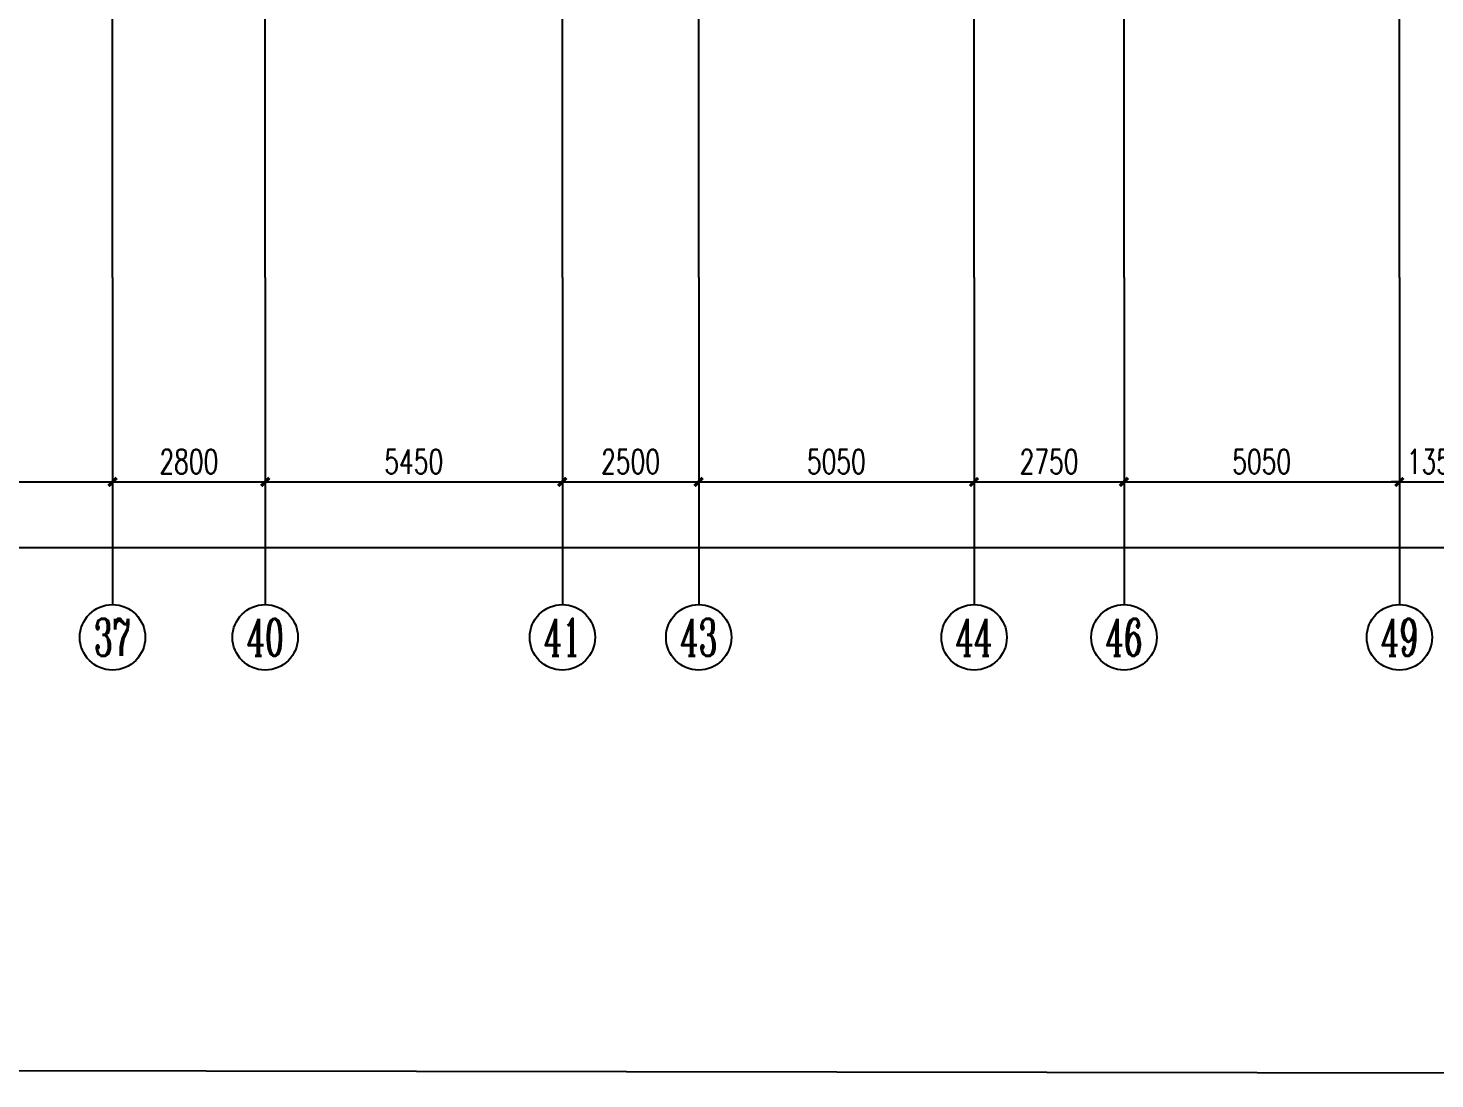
# Model space of a CAD drawing. Extents: x 369444 to 684549, y -549309 to 575337.
# Drawn here: x 441527 to 467325, y 44667 to 63936 of the extents above; entities that cross this region are included whole.
import ezdxf
from ezdxf.enums import TextEntityAlignment as Align

# ---------------------------------------------------------------- set-up
doc = ezdxf.new("R2010")
doc.units = 0
doc.header["$LTSCALE"] = 1000
doc.header["$MEASUREMENT"] = 0
for name, color, linetype in [('AXIS', 3, 'Continuous'), ('AXIS_TEXT', 7, 'Continuous'), ('DOTE', 1, 'Continuous')]:
    doc.layers.add(name, color=color, linetype=linetype)
doc.layers.add('不要动图层', color=140, linetype='Continuous', plot=False)
doc.styles.add('_TCH_AXIS', font='COMPLEX', dxfattribs={"bigfont": 'GBCBIG'})
doc.styles.add('_TCH_DIM_T3', font='SIMPLEX', dxfattribs={"width": 0.705882, "bigfont": 'GBCBIG'})
doc.styles.add('COMPLEX', font='COMPLEX')
doc.dimstyles.new('_TCH_ARCH&&150', dxfattribs={"dimtxt": 446.25, "dimasz": 150, "dimexe": 375, "dimexo": 450, "dimgap": 150, "dimtad": 1, "dimdec": 0, "dimzin": 0, "dimdsep": 46, "dimtxsty": '_TCH_DIM_T3', "dimblk": 'ARCHTICK', "dimcen": 0.09, "dimclrt": 7, "dimazin": 2, "dimtfac": 1, "dimtdec": 0, "dimtix": 1, "dimtmove": 2, "dimatfit": 3, "dimfxl": 0, "dimtolj": 1, "dimtzin": 0, "dimarcsym": 0})

# ---------------------------------------------------------------- blocks, each defined once
blk = doc.blocks.new('_ArchTick')
at = {"color": 0, "linetype": 'ByBlock', "const_width": 0.4}
blk.add_lwpolyline([(-0.5, -0.5), (0.5, 0.5)], dxfattribs=at)
blk = doc.blocks.new('*D1240')
at = {"layer": 'AXIS', "color": 0, "lineweight": -2, "transparency": 16777216}
for p, q in [((438224, 58914), (438224, 55239)), ((443074, 58914), (443074, 55239)), ((438224, 55614), (443074, 55614))]:
    blk.add_line(p, q, dxfattribs=at)
at = {"layer": 'Defpoints', "color": 0, "transparency": 16777216}
for p in [(438224, 59364), (443074, 59364), (443074, 55614)]:
    blk.add_point(p, dxfattribs=at)
at = {"layer": 'AXIS', "color": 0, "lineweight": -2, "transparency": 16777216, "xscale": 150, "yscale": 150, "zscale": 150, "rotation": 180}
blk.add_blockref('_ArchTick', (438224, 55614), dxfattribs=at)
at = {"layer": 'AXIS', "color": 0, "lineweight": -2, "transparency": 16777216, "xscale": 150, "yscale": 150, "zscale": 150}
blk.add_blockref('_ArchTick', (443074, 55614), dxfattribs=at)
at = {"layer": 'AXIS', "color": 7, "lineweight": -2, "transparency": 16777216, "insert": (440649, 55987), "char_height": 446.2, "attachment_point": 5, "style": '_TCH_DIM_T3'}
blk.add_mtext('\\A1;4850', dxfattribs=at)
blk = doc.blocks.new('*D1241')
at = {"layer": 'AXIS', "color": 0, "lineweight": -2, "transparency": 16777216}
for p, q in [((443074, 58914), (443074, 55239)), ((445874, 58914), (445874, 55239)), ((443074, 55614), (445874, 55614))]:
    blk.add_line(p, q, dxfattribs=at)
at = {"layer": 'Defpoints', "color": 0, "transparency": 16777216}
for p in [(443074, 59364), (445874, 59364), (445874, 55614)]:
    blk.add_point(p, dxfattribs=at)
at = {"layer": 'AXIS', "color": 0, "lineweight": -2, "transparency": 16777216, "xscale": 150, "yscale": 150, "zscale": 150, "rotation": 180}
blk.add_blockref('_ArchTick', (443074, 55614), dxfattribs=at)
at = {"layer": 'AXIS', "color": 0, "lineweight": -2, "transparency": 16777216, "xscale": 150, "yscale": 150, "zscale": 150}
blk.add_blockref('_ArchTick', (445874, 55614), dxfattribs=at)
at = {"layer": 'AXIS', "color": 7, "lineweight": -2, "transparency": 16777216, "insert": (444474, 55987), "char_height": 446.2, "attachment_point": 5, "style": '_TCH_DIM_T3'}
blk.add_mtext('\\A1;2800', dxfattribs=at)
blk = doc.blocks.new('*D1242')
at = {"layer": 'AXIS', "color": 0, "lineweight": -2, "transparency": 16777216}
for p, q in [((445874, 58914), (445874, 55239)), ((451324, 58914), (451324, 55239)), ((445874, 55614), (451324, 55614))]:
    blk.add_line(p, q, dxfattribs=at)
at = {"layer": 'Defpoints', "color": 0, "transparency": 16777216}
for p in [(445874, 59364), (451324, 59364), (451324, 55614)]:
    blk.add_point(p, dxfattribs=at)
at = {"layer": 'AXIS', "color": 0, "lineweight": -2, "transparency": 16777216, "xscale": 150, "yscale": 150, "zscale": 150, "rotation": 180}
blk.add_blockref('_ArchTick', (445874, 55614), dxfattribs=at)
at = {"layer": 'AXIS', "color": 0, "lineweight": -2, "transparency": 16777216, "xscale": 150, "yscale": 150, "zscale": 150}
blk.add_blockref('_ArchTick', (451324, 55614), dxfattribs=at)
at = {"layer": 'AXIS', "color": 7, "lineweight": -2, "transparency": 16777216, "insert": (448599, 55987), "char_height": 446.2, "attachment_point": 5, "style": '_TCH_DIM_T3'}
blk.add_mtext('\\A1;5450', dxfattribs=at)
blk = doc.blocks.new('*D1243')
at = {"layer": 'AXIS', "color": 0, "lineweight": -2, "transparency": 16777216}
for p, q in [((451324, 58914), (451324, 55239)), ((453824, 58914), (453824, 55239)), ((451324, 55614), (453824, 55614))]:
    blk.add_line(p, q, dxfattribs=at)
at = {"layer": 'Defpoints', "color": 0, "transparency": 16777216}
for p in [(451324, 59364), (453824, 59364), (453824, 55614)]:
    blk.add_point(p, dxfattribs=at)
at = {"layer": 'AXIS', "color": 0, "lineweight": -2, "transparency": 16777216, "xscale": 150, "yscale": 150, "zscale": 150, "rotation": 180}
blk.add_blockref('_ArchTick', (451324, 55614), dxfattribs=at)
at = {"layer": 'AXIS', "color": 0, "lineweight": -2, "transparency": 16777216, "xscale": 150, "yscale": 150, "zscale": 150}
blk.add_blockref('_ArchTick', (453824, 55614), dxfattribs=at)
at = {"layer": 'AXIS', "color": 7, "lineweight": -2, "transparency": 16777216, "insert": (452574, 55987), "char_height": 446.2, "attachment_point": 5, "style": '_TCH_DIM_T3'}
blk.add_mtext('\\A1;2500', dxfattribs=at)
blk = doc.blocks.new('*D1244')
at = {"layer": 'AXIS', "color": 0, "lineweight": -2, "transparency": 16777216}
for p, q in [((453824, 58914), (453824, 55239)), ((458874, 58914), (458874, 55239)), ((453824, 55614), (458874, 55614))]:
    blk.add_line(p, q, dxfattribs=at)
at = {"layer": 'Defpoints', "color": 0, "transparency": 16777216}
for p in [(453824, 59364), (458874, 59364), (458874, 55614)]:
    blk.add_point(p, dxfattribs=at)
at = {"layer": 'AXIS', "color": 0, "lineweight": -2, "transparency": 16777216, "xscale": 150, "yscale": 150, "zscale": 150, "rotation": 180}
blk.add_blockref('_ArchTick', (453824, 55614), dxfattribs=at)
at = {"layer": 'AXIS', "color": 0, "lineweight": -2, "transparency": 16777216, "xscale": 150, "yscale": 150, "zscale": 150}
blk.add_blockref('_ArchTick', (458874, 55614), dxfattribs=at)
at = {"layer": 'AXIS', "color": 7, "lineweight": -2, "transparency": 16777216, "insert": (456349, 55987), "char_height": 446.2, "attachment_point": 5, "style": '_TCH_DIM_T3'}
blk.add_mtext('\\A1;5050', dxfattribs=at)
blk = doc.blocks.new('*D1245')
at = {"layer": 'AXIS', "color": 0, "lineweight": -2, "transparency": 16777216}
for p, q in [((458874, 58914), (458874, 55239)), ((461624, 58914), (461624, 55239)), ((458874, 55614), (461624, 55614))]:
    blk.add_line(p, q, dxfattribs=at)
at = {"layer": 'Defpoints', "color": 0, "transparency": 16777216}
for p in [(458874, 59364), (461624, 59364), (461624, 55614)]:
    blk.add_point(p, dxfattribs=at)
at = {"layer": 'AXIS', "color": 0, "lineweight": -2, "transparency": 16777216, "xscale": 150, "yscale": 150, "zscale": 150, "rotation": 180}
blk.add_blockref('_ArchTick', (458874, 55614), dxfattribs=at)
at = {"layer": 'AXIS', "color": 0, "lineweight": -2, "transparency": 16777216, "xscale": 150, "yscale": 150, "zscale": 150}
blk.add_blockref('_ArchTick', (461624, 55614), dxfattribs=at)
at = {"layer": 'AXIS', "color": 7, "lineweight": -2, "transparency": 16777216, "insert": (460249, 55987), "char_height": 446.2, "attachment_point": 5, "style": '_TCH_DIM_T3'}
blk.add_mtext('\\A1;2750', dxfattribs=at)
blk = doc.blocks.new('*D1246')
at = {"layer": 'AXIS', "color": 0, "lineweight": -2, "transparency": 16777216}
for p, q in [((461624, 58914), (461624, 55239)), ((466674, 58914), (466674, 55239)), ((461624, 55614), (466674, 55614))]:
    blk.add_line(p, q, dxfattribs=at)
at = {"layer": 'Defpoints', "color": 0, "transparency": 16777216}
for p in [(461624, 59364), (466674, 59364), (466674, 55614)]:
    blk.add_point(p, dxfattribs=at)
at = {"layer": 'AXIS', "color": 0, "lineweight": -2, "transparency": 16777216, "xscale": 150, "yscale": 150, "zscale": 150, "rotation": 180}
blk.add_blockref('_ArchTick', (461624, 55614), dxfattribs=at)
at = {"layer": 'AXIS', "color": 0, "lineweight": -2, "transparency": 16777216, "xscale": 150, "yscale": 150, "zscale": 150}
blk.add_blockref('_ArchTick', (466674, 55614), dxfattribs=at)
at = {"layer": 'AXIS', "color": 7, "lineweight": -2, "transparency": 16777216, "insert": (464149, 55987), "char_height": 446.2, "attachment_point": 5, "style": '_TCH_DIM_T3'}
blk.add_mtext('\\A1;5050', dxfattribs=at)
blk = doc.blocks.new('*D1247')
at = {"layer": 'AXIS', "color": 0, "lineweight": -2, "transparency": 16777216}
for p, q in [((466674, 58914), (466674, 55239)), ((468024, 58914), (468024, 55239)), ((466674, 55614), (466524, 55614)), ((466674, 55614), (468024, 55614)), ((468024, 55614), (468174, 55614))]:
    blk.add_line(p, q, dxfattribs=at)
at = {"layer": 'Defpoints', "color": 0, "transparency": 16777216}
for p in [(466674, 59364), (468024, 59364), (468024, 55614)]:
    blk.add_point(p, dxfattribs=at)
at = {"layer": 'AXIS', "color": 0, "lineweight": -2, "transparency": 16777216, "xscale": 150, "yscale": 150, "zscale": 150}
blk.add_blockref('_ArchTick', (466674, 55614), dxfattribs=at)
at = {"layer": 'AXIS', "color": 0, "lineweight": -2, "transparency": 16777216, "xscale": 150, "yscale": 150, "zscale": 150, "rotation": 180}
blk.add_blockref('_ArchTick', (468024, 55614), dxfattribs=at)
at = {"layer": 'AXIS', "color": 7, "lineweight": -2, "transparency": 16777216, "insert": (467349, 55987), "char_height": 446.2, "attachment_point": 5, "style": '_TCH_DIM_T3'}
blk.add_mtext('\\A1;1350', dxfattribs=at)
blk = doc.blocks.new('*D1301')
at = {"layer": 'AXIS', "color": 0, "lineweight": -2, "transparency": 16777216}
for p, q in [((380524, 58914), (380524, 54039)), ((614224, 58914), (614224, 54039)), ((380524, 54414), (614224, 54414))]:
    blk.add_line(p, q, dxfattribs=at)
at = {"layer": 'Defpoints', "color": 0, "transparency": 16777216}
for p in [(380524, 59364), (614224, 59364), (614224, 54414)]:
    blk.add_point(p, dxfattribs=at)
at = {"layer": 'AXIS', "color": 0, "lineweight": -2, "transparency": 16777216, "xscale": 150, "yscale": 150, "zscale": 150, "rotation": 180}
blk.add_blockref('_ArchTick', (380524, 54414), dxfattribs=at)
at = {"layer": 'AXIS', "color": 0, "lineweight": -2, "transparency": 16777216, "xscale": 150, "yscale": 150, "zscale": 150}
blk.add_blockref('_ArchTick', (614224, 54414), dxfattribs=at)
at = {"layer": 'AXIS', "color": 7, "lineweight": -2, "transparency": 16777216, "insert": (497374, 54787), "char_height": 446.2, "attachment_point": 5, "style": '_TCH_DIM_T3'}
blk.add_mtext('\\A1;233700', dxfattribs=at)
blk = doc.blocks.new('_AXISO')
blk.add_circle((0, 0), 0.5)
at = {"layer": 'AXIS_TEXT', "style": 'COMPLEX', "width": 1.041667}
blk.add_attdef('A', text='', height=0.56, dxfattribs=at).set_placement((-0.25, -0.28), (0.25, -0.28), align=Align.FIT)

msp = doc.modelspace()

# ---------------------------------------------------------------- linework, layer by layer
at = {"layer": 'AXIS'}
for p, q in [((443074.5, 59364.2), (443074.5, 53364.2)), ((445874.5, 59364.2), (445874.5, 53364.2)), ((451324.5, 59364.2), (451324.5, 53364.2)), ((453824.5, 59364.2), (453824.5, 53364.2)), ((458874.5, 59364.2), (458874.5, 53364.2)), ((461624.5, 59364.2), (461624.5, 53364.2)), ((466674.5, 59364.2), (466674.5, 53364.2))]:
    msp.add_line(p, q, dxfattribs=at)
at = {"layer": 'DOTE', "color": 8}
for p, q in [((443074.5, 59364.2), (443074.5, 476704.8)), ((445874.5, 59364.2), (445874.5, 476704.8)), ((451324.5, 59364.2), (451324.5, 476704.8)), ((458874.5, 59364.2), (458874.5, 476704.8)), ((466674.5, 59364.2), (466674.5, 476704.8)), ((453824.5, 59364.2), (453824.5, 261807)), ((461624.5, 59364.2), (461624.5, 261807))]:
    msp.add_line(p, q, dxfattribs=at)
at = {"layer": '不要动图层'}
msp.add_lwpolyline([(374141.4, 480401.6), (608632.4, 480035.6), (630599.4, 458002.6), (630103.6, 140971.4), (534606.6, 140971.5), (534606.6, 44667.5), (383961.4, 44901.6), (384134.4, 155731.6), (384114.4, 173450.6), (374190.4, 173466.6), (373839.4, 234426.6), (373748.4, 250410.6), (374011.4, 393904.6)], close=True, dxfattribs=at)

# ---------------------------------------------------------------- block references
at = {"layer": 'AXIS', "lineweight": -2}
ref = msp.add_blockref('_AXISO', (443074.5, 52764.2), dxfattribs=dict(at, xscale=1200, yscale=1200, zscale=1200))
ref.add_attrib('A', '37', dxfattribs={"layer": 'AXIS_TEXT', "lineweight": -2, "ltscale": 6, "height": 678.82, "style": '_TCH_AXIS', "width": 0.636364}).set_placement((442735.1, 52424.8), (443413.9, 52424.8), align=Align.FIT)
ref = msp.add_blockref('_AXISO', (445874.5, 52764.2), dxfattribs=dict(at, xscale=1200, yscale=1200, zscale=1200))
ref.add_attrib('A', '40', dxfattribs={"layer": 'AXIS_TEXT', "lineweight": -2, "ltscale": 6, "height": 678.82, "style": '_TCH_AXIS', "width": 0.6}).set_placement((445535.1, 52424.8), (446213.9, 52424.8), align=Align.FIT)
ref = msp.add_blockref('_AXISO', (451324.5, 52764.2), dxfattribs=dict(at, xscale=1200, yscale=1200, zscale=1200))
ref.add_attrib('A', '41', dxfattribs={"layer": 'AXIS_TEXT', "lineweight": -2, "ltscale": 6, "height": 678.82, "style": '_TCH_AXIS', "width": 0.7}).set_placement((450985.1, 52424.8), (451663.9, 52424.8), align=Align.FIT)
ref = msp.add_blockref('_AXISO', (453824.5, 52764.2), dxfattribs=dict(at, xscale=1200, yscale=1200, zscale=1200))
ref.add_attrib('A', '43', dxfattribs={"layer": 'AXIS_TEXT', "lineweight": -2, "ltscale": 6, "height": 678.82, "style": '_TCH_AXIS', "width": 0.6}).set_placement((453485.1, 52424.8), (454163.9, 52424.8), align=Align.FIT)
ref = msp.add_blockref('_AXISO', (458874.5, 52764.2), dxfattribs=dict(at, xscale=1200, yscale=1200, zscale=1200))
ref.add_attrib('A', '44', dxfattribs={"layer": 'AXIS_TEXT', "lineweight": -2, "ltscale": 6, "height": 678.82, "style": '_TCH_AXIS', "width": 0.567568}).set_placement((458535.1, 52424.8), (459213.9, 52424.8), align=Align.FIT)
ref = msp.add_blockref('_AXISO', (461624.5, 52764.2), dxfattribs=dict(at, xscale=1200, yscale=1200, zscale=1200))
ref.add_attrib('A', '46', dxfattribs={"layer": 'AXIS_TEXT', "lineweight": -2, "ltscale": 6, "height": 678.82, "style": '_TCH_AXIS', "width": 0.6}).set_placement((461285.1, 52424.8), (461963.9, 52424.8), align=Align.FIT)
ref = msp.add_blockref('_AXISO', (466674.5, 52764.2), dxfattribs=dict(at, xscale=1200, yscale=1200, zscale=1200))
ref.add_attrib('A', '49', dxfattribs={"layer": 'AXIS_TEXT', "lineweight": -2, "ltscale": 6, "height": 678.82, "style": '_TCH_AXIS', "width": 0.6}).set_placement((466335.1, 52424.8), (467013.9, 52424.8), align=Align.FIT)

# ---------------------------------------------------------------- dimensions: what is measured, and where the dimension line sits
for p1, p2, distance, text, picture, middle in [((380524.5, 59364.2), (614224.5, 59364.2), -4950, '233700', '*D1301', (497374.5, 54787.4)), ((438224.5, 59364.2), (443074.5, 59364.2), -3750, '4850', '*D1240', (440649.5, 55987.4)), ((443074.5, 59364.2), (445874.5, 59364.2), -3750, '2800', '*D1241', (444474.5, 55987.4)), ((445874.5, 59364.2), (451324.5, 59364.2), -3750, '5450', '*D1242', (448599.5, 55987.4)), ((451324.5, 59364.2), (453824.5, 59364.2), -3750, '2500', '*D1243', (452574.5, 55987.4)), ((453824.5, 59364.2), (458874.5, 59364.2), -3750, '5050', '*D1244', (456349.5, 55987.4)), ((458874.5, 59364.2), (461624.5, 59364.2), -3750, '2750', '*D1245', (460249.5, 55987.4)), ((461624.5, 59364.2), (466674.5, 59364.2), -3750, '5050', '*D1246', (464149.5, 55987.4)), ((466674.5, 59364.2), (468024.5, 59364.2), -3750, '1350', '*D1247', (467349.5, 55987.4))]:
    dim = msp.add_aligned_dim(p1=p1, p2=p2, distance=distance, text=text, dimstyle='_TCH_ARCH&&150', dxfattribs=at)
    dim.commit()
    dim.dimension.update_dxf_attribs({"geometry": picture, "text_midpoint": middle})

doc.saveas('drawing.dxf')
